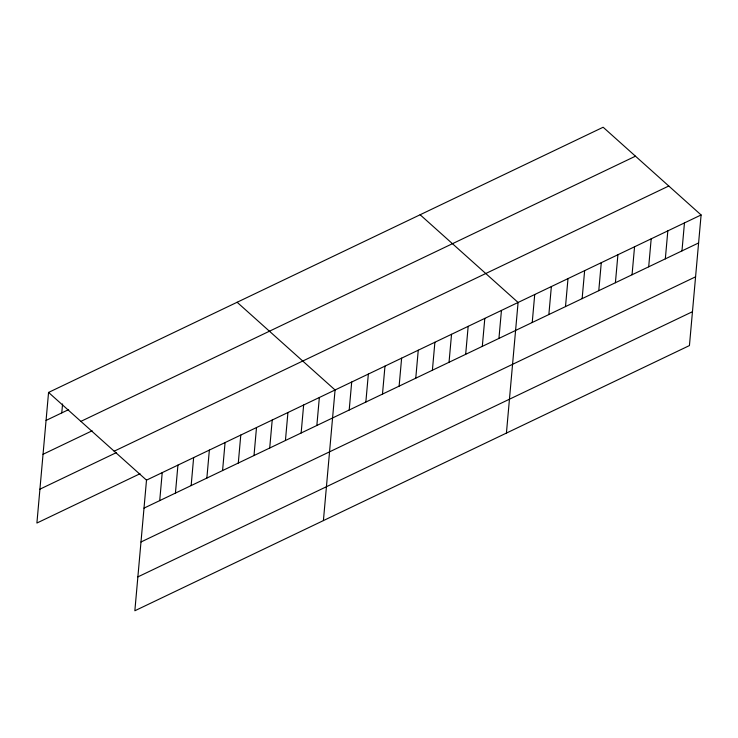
<?xml version="1.0" encoding="UTF-8"?>
<svg xmlns="http://www.w3.org/2000/svg" width="738" height="738" viewBox="0 0 738 738"><rect width="100%" height="100%" fill="white"/><g stroke="black" fill="none" stroke-linecap="round" stroke-linejoin="round"><path stroke-width="1.11" d="M48.56 392.431L146.502 480.143L134.851 610.76L689.44 345.569L701.1 214.961L603.149 127.24L48.56 392.431L36.9 523.039L140.017 473.731M61.771 412.902L62.573 403.944M159.722 500.622L162.222 472.634M175.432 493.104L177.932 465.115M191.151 485.595L193.642 457.606M206.861 478.076L209.361 450.088M222.572 470.567L225.072 442.579M238.291 463.049L240.782 435.069M254.001 455.54L256.501 427.551M269.711 448.021L272.211 420.042M285.431 440.512L287.931 412.524M301.141 433.003L303.641 405.014M316.851 425.485L319.351 397.496M323.41 520.594L335.07 389.987L237.119 302.266M349.203 410.014L351.703 382.026M365.845 402.062L368.345 374.074M382.487 394.101L384.978 366.122M399.12 386.149L401.62 358.161M415.762 378.197L418.252 350.209M432.394 370.236L434.894 342.248M449.036 362.284L451.536 334.296M465.669 354.323L468.169 326.344M482.311 346.371L484.811 318.382M498.943 338.419L501.443 310.43M506.425 433.086L518.085 302.469L420.134 214.758M532.227 322.506L534.718 294.517M548.86 314.554L551.36 286.565M565.502 306.593L568.002 278.604M582.134 298.641L584.634 270.652M598.776 290.68L601.276 262.691M615.409 282.728L617.909 254.739M632.051 274.776L634.551 246.787M648.693 266.815L651.184 238.826M665.325 258.863L667.825 230.874M681.967 250.902L684.458 222.922M46.06 420.42L68.643 409.618M80.876 421.38L635.473 156.188M43.035 454.285L92.139 430.798M114.178 451.195L668.776 186.013M39.926 489.174L116.53 452.542M146.502 480.143L701.1 214.961M144.002 508.131L698.6 242.95M140.986 541.996L695.583 276.815M137.868 576.895L692.465 311.704"/></g></svg>
